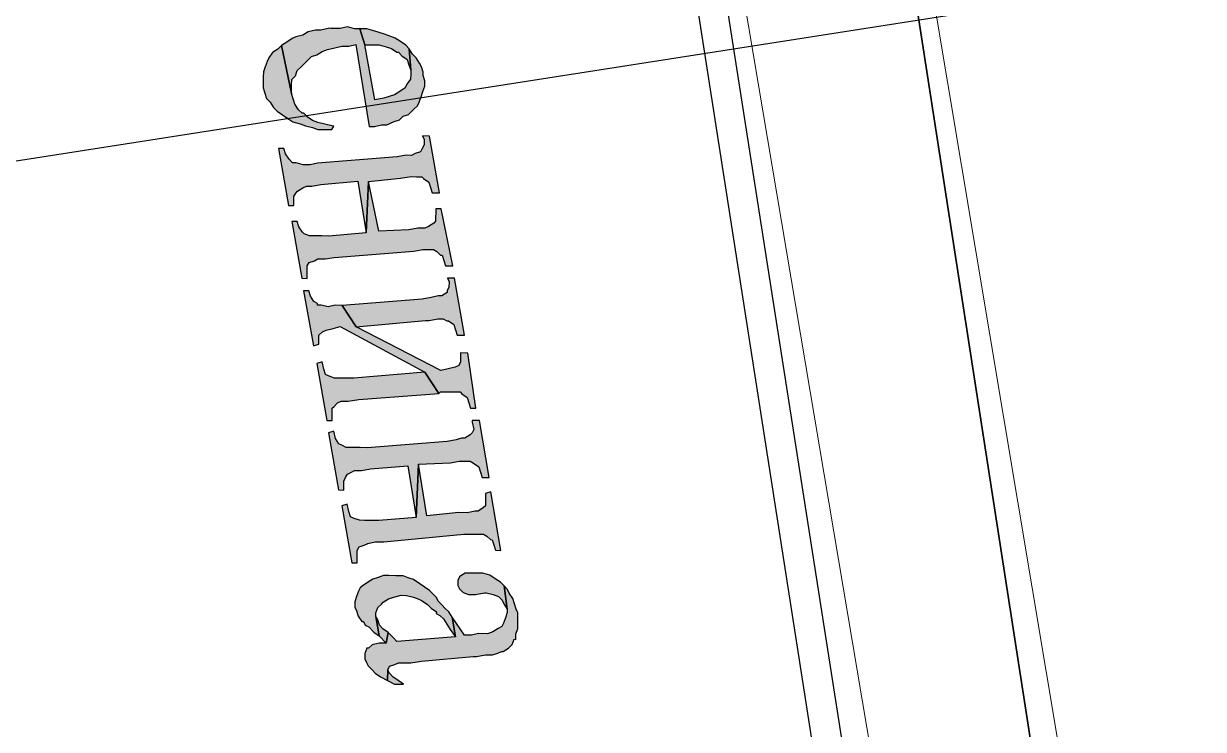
# Model space of a CAD drawing. Extents: x 2474 to 3317, y 1800 to 4862.
# Drawn here: x 2746.23 to 2760.2, y 3999.48 to 4007.84 of the extents above; entities that cross this region are included whole.
import ezdxf

# ---------------------------------------------------------------- set-up
doc = ezdxf.new("R2010")
doc.units = 0
doc.header["$MEASUREMENT"] = 0
doc.layers.add('at_Entity', color=7, linetype='Continuous')
doc.layers.add('at_Solid', color=7, linetype='Continuous')
doc.layers.add('ОСВЕЩЕНИЕ', color=7, linetype='Continuous', lineweight=15)
doc.layers.add('ситуация', color=7, linetype='Continuous', lineweight=15)

msp = doc.modelspace()

# ---------------------------------------------------------------- hatches: boundary and pattern name
at = {"layer": 'at_Solid'}
for points in [[(2750.958, 4007.222), (2750.958, 4007.264), (2750.938, 4007.328), (2750.917, 4007.37), (2750.876, 4007.433), (2750.834, 4007.476), (2750.793, 4007.539), (2750.811, 4007.287), (2750.811, 4007.245), (2750.81, 4007.182), (2750.767, 4007.119), (2750.746, 4007.078), (2750.682, 4007.036), (2750.619, 4006.995), (2750.555, 4006.975), (2750.492, 4006.955), (2750.387, 4006.935), (2750.268, 4007.588), (2750.208, 4007.777), (2750.145, 4007.778), (2750.061, 4007.8), (2749.976, 4007.78), (2749.871, 4007.781), (2749.85, 4007.782), (2749.745, 4007.762), (2749.682, 4007.762), (2749.598, 4007.742), (2749.534, 4007.701), (2749.45, 4007.681), (2749.408, 4007.661), (2749.344, 4007.619), (2749.281, 4007.578), (2749.4, 4007.009), (2749.401, 4007.051), (2749.401, 4007.114), (2749.402, 4007.177), (2749.445, 4007.219), (2749.466, 4007.282), (2749.509, 4007.323), (2749.573, 4007.386), (2749.594, 4007.406), (2749.636, 4007.448), (2749.7, 4007.468), (2749.763, 4007.509), (2749.826, 4007.53), (2749.911, 4007.55), (2749.995, 4007.57), (2750.079, 4007.569), (2750.163, 4007.589), (2750.32, 4006.62), (2750.383, 4006.62), (2750.467, 4006.64), (2750.53, 4006.639), (2750.615, 4006.68), (2750.678, 4006.7), (2750.721, 4006.742), (2750.784, 4006.762), (2750.827, 4006.804), (2750.848, 4006.824), (2750.89, 4006.866), (2750.912, 4006.908), (2750.934, 4006.97), (2750.955, 4007.033), (2750.977, 4007.096), (2750.978, 4007.159)], [(2750.793, 4007.539), (2750.752, 4007.582), (2750.689, 4007.625), (2750.627, 4007.667), (2750.564, 4007.689), (2750.501, 4007.711), (2750.438, 4007.733), (2750.375, 4007.754), (2750.292, 4007.776), (2750.208, 4007.777), (2750.268, 4007.588), (2750.352, 4007.587), (2750.436, 4007.586), (2750.52, 4007.564), (2750.583, 4007.542), (2750.646, 4007.499), (2750.667, 4007.499), (2750.708, 4007.456), (2750.771, 4007.414), (2750.791, 4007.35), (2750.811, 4007.287)], [(2749.9, 4006.625), (2749.879, 4006.626), (2749.795, 4006.647), (2749.711, 4006.669), (2749.649, 4006.691), (2749.586, 4006.734), (2749.545, 4006.776), (2749.524, 4006.777), (2749.482, 4006.819), (2749.441, 4006.883), (2749.42, 4006.946), (2749.4, 4007.009), (2749.281, 4007.578), (2749.238, 4007.537), (2749.175, 4007.495), (2749.132, 4007.433), (2749.11, 4007.391), (2749.089, 4007.328), (2749.067, 4007.265), (2749.066, 4007.202), (2749.066, 4007.16), (2749.065, 4007.097), (2749.065, 4007.076), (2749.085, 4007.013), (2749.105, 4006.95), (2749.147, 4006.907), (2749.188, 4006.844), (2749.23, 4006.801), (2749.292, 4006.758), (2749.355, 4006.716), (2749.417, 4006.673), (2749.501, 4006.651), (2749.564, 4006.629), (2749.648, 4006.607), (2749.71, 4006.585), (2749.794, 4006.584), (2749.878, 4006.583)], [(2751.151, 4005.833), (2751.033, 4006.507), (2750.949, 4006.508), (2750.97, 4006.466), (2750.969, 4006.403), (2750.947, 4006.361), (2750.926, 4006.319), (2750.863, 4006.299), (2750.82, 4006.278), (2750.757, 4006.279), (2750.652, 4006.259), (2749.706, 4006.186), (2749.621, 4006.166), (2749.537, 4006.167), (2749.454, 4006.189), (2749.412, 4006.19), (2749.37, 4006.232), (2749.329, 4006.296), (2749.309, 4006.359), (2749.245, 4006.36), (2749.364, 4005.686), (2749.427, 4005.685), (2749.427, 4005.727), (2749.428, 4005.79), (2749.449, 4005.832), (2749.471, 4005.853), (2749.534, 4005.894), (2749.576, 4005.915), (2749.639, 4005.914), (2749.745, 4005.934), (2750.186, 4005.971), (2750.284, 4005.36), (2750.313, 4005.969), (2750.691, 4006.007), (2750.818, 4006.026), (2750.881, 4006.025), (2750.944, 4006.025), (2750.964, 4006.003), (2751.027, 4005.961), (2751.047, 4005.897), (2751.067, 4005.834)], [(2751.309, 4004.97), (2751.17, 4005.644), (2751.107, 4005.645), (2751.105, 4005.498), (2751.084, 4005.477), (2751.021, 4005.435), (2750.978, 4005.415), (2750.894, 4005.416), (2750.789, 4005.396), (2750.432, 4005.379), (2750.313, 4005.969), (2750.284, 4005.36), (2749.843, 4005.323), (2749.759, 4005.324), (2749.675, 4005.325), (2749.612, 4005.326), (2749.549, 4005.348), (2749.528, 4005.369), (2749.487, 4005.432), (2749.467, 4005.496), (2749.403, 4005.496), (2749.522, 4004.823), (2749.585, 4004.822), (2749.585, 4004.864), (2749.586, 4004.927), (2749.586, 4004.969), (2749.608, 4005.011), (2749.671, 4005.031), (2749.713, 4005.052), (2749.798, 4005.051), (2749.903, 4005.07), (2750.849, 4005.143), (2750.955, 4005.163), (2751.039, 4005.162), (2751.081, 4005.162), (2751.122, 4005.14), (2751.164, 4005.098), (2751.185, 4005.097), (2751.205, 4005.034), (2751.225, 4004.971)], [(2751.447, 4004.149), (2751.329, 4004.823), (2751.245, 4004.823), (2751.265, 4004.781), (2751.264, 4004.718), (2751.243, 4004.676), (2751.243, 4004.655), (2751.179, 4004.614), (2751.137, 4004.615), (2751.053, 4004.595), (2750.948, 4004.575), (2750.001, 4004.502), (2750.166, 4004.248), (2750.987, 4004.322), (2751.029, 4004.322), (2751.134, 4004.341), (2751.197, 4004.341), (2751.239, 4004.319), (2751.26, 4004.319), (2751.322, 4004.276), (2751.343, 4004.213), (2751.363, 4004.15)], [(2751.584, 4003.286), (2751.487, 4003.938), (2751.402, 4003.939), (2751.401, 4003.834), (2751.38, 4003.792), (2751.337, 4003.772), (2751.253, 4003.752), (2751.169, 4003.732), (2750.166, 4004.248), (2750.001, 4004.502), (2749.917, 4004.503), (2749.833, 4004.483), (2749.749, 4004.505), (2749.707, 4004.505), (2749.707, 4004.526), (2749.666, 4004.548), (2749.624, 4004.611), (2749.604, 4004.675), (2749.541, 4004.675), (2749.659, 4004.023), (2749.723, 4004.043), (2749.723, 4004.085), (2749.724, 4004.148), (2749.766, 4004.189), (2749.809, 4004.21), (2749.893, 4004.23), (2749.977, 4004.25), (2750.98, 4003.713), (2751.145, 4003.459), (2751.166, 4003.48), (2751.271, 4003.478), (2751.355, 4003.477), (2751.397, 4003.477), (2751.418, 4003.456), (2751.48, 4003.413), (2751.501, 4003.35), (2751.521, 4003.286)], [(2751.145, 4003.459), (2750.98, 4003.713), (2750.138, 4003.639), (2749.907, 4003.641), (2749.844, 4003.663), (2749.803, 4003.685), (2749.782, 4003.748), (2749.762, 4003.832), (2749.699, 4003.812), (2749.817, 4003.138), (2749.88, 4003.137), (2749.881, 4003.179), (2749.881, 4003.242), (2749.882, 4003.284), (2749.903, 4003.305), (2749.946, 4003.347), (2749.988, 4003.367), (2750.072, 4003.366), (2750.198, 4003.386)], [(2751.742, 4002.464), (2751.624, 4003.138), (2751.54, 4003.139), (2751.54, 4003.118), (2751.56, 4003.034), (2751.538, 4002.992), (2751.517, 4002.971), (2751.454, 4002.93), (2751.412, 4002.93), (2751.348, 4002.91), (2751.243, 4002.89), (2750.297, 4002.817), (2750.213, 4002.818), (2750.129, 4002.819), (2750.045, 4002.82), (2750.003, 4002.842), (2749.961, 4002.863), (2749.92, 4002.927), (2749.9, 4003.011), (2749.836, 4002.991), (2749.955, 4002.317), (2750.018, 4002.316), (2750.018, 4002.358), (2750.019, 4002.421), (2750.04, 4002.463), (2750.062, 4002.505), (2750.104, 4002.525), (2750.146, 4002.546), (2750.23, 4002.545), (2750.336, 4002.565), (2750.777, 4002.602), (2750.875, 4001.991), (2750.904, 4002.621), (2751.282, 4002.638), (2751.387, 4002.658), (2751.472, 4002.657), (2751.514, 4002.656), (2751.555, 4002.635), (2751.618, 4002.592), (2751.638, 4002.529), (2751.658, 4002.465)], [(2751.879, 4001.601), (2751.761, 4002.296), (2751.698, 4002.276), (2751.696, 4002.129), (2751.675, 4002.108), (2751.612, 4002.067), (2751.57, 4002.067), (2751.485, 4002.047), (2751.38, 4002.048), (2751.002, 4002.011), (2750.904, 4002.621), (2750.875, 4001.991), (2750.434, 4001.954), (2750.35, 4001.955), (2750.266, 4001.956), (2750.203, 4001.957), (2750.14, 4001.979), (2750.098, 4002), (2750.078, 4002.063), (2750.058, 4002.148), (2749.994, 4002.128), (2750.113, 4001.454), (2750.176, 4001.453), (2750.176, 4001.495), (2750.177, 4001.558), (2750.177, 4001.6), (2750.199, 4001.642), (2750.262, 4001.662), (2750.304, 4001.683), (2750.389, 4001.703), (2750.494, 4001.701), (2751.44, 4001.795), (2751.546, 4001.794), (2751.63, 4001.793), (2751.672, 4001.793), (2751.713, 4001.771), (2751.755, 4001.729), (2751.776, 4001.728), (2751.796, 4001.665), (2751.816, 4001.602)], [(2751.303, 4000.809), (2751.262, 4000.873), (2751.22, 4000.915), (2751.179, 4000.958), (2751.137, 4001), (2751.116, 4001.043), (2751.075, 4001.085), (2751.033, 4001.128), (2750.971, 4001.171), (2750.908, 4001.213), (2750.846, 4001.256), (2750.783, 4001.278), (2750.72, 4001.3), (2750.636, 4001.301), (2750.552, 4001.302), (2750.489, 4001.302), (2750.426, 4001.282), (2750.363, 4001.262), (2750.299, 4001.22), (2750.236, 4001.179), (2750.214, 4001.158), (2750.193, 4001.117), (2750.171, 4001.054), (2750.149, 4000.991), (2750.149, 4000.928), (2750.169, 4000.886), (2750.189, 4000.822), (2750.231, 4000.759), (2750.252, 4000.759), (2750.272, 4000.716), (2750.314, 4000.695), (2750.376, 4000.631), (2750.439, 4000.588), (2750.399, 4000.82), (2750.4, 4000.862), (2750.422, 4000.925), (2750.464, 4000.966), (2750.485, 4000.987), (2750.549, 4001.028), (2750.612, 4001.049), (2750.697, 4001.069), (2750.76, 4001.068), (2750.843, 4001.046), (2750.906, 4001.024), (2750.948, 4001.003), (2751.01, 4000.96), (2751.052, 4000.917), (2751.115, 4000.875), (2751.114, 4000.854), (2751.156, 4000.832), (2751.198, 4000.79), (2751.239, 4000.726), (2751.28, 4000.663), (2751.342, 4000.578)], [(2751.917, 4001.18), (2751.875, 4001.223), (2751.812, 4001.266), (2751.75, 4001.309), (2751.666, 4001.331), (2751.603, 4001.331), (2751.54, 4001.332), (2751.456, 4001.333), (2751.393, 4001.292), (2751.371, 4001.25), (2751.37, 4001.187), (2751.391, 4001.145), (2751.432, 4001.102), (2751.495, 4001.08), (2751.579, 4001.079), (2751.684, 4001.099), (2751.705, 4001.099), (2751.789, 4001.077), (2751.852, 4001.055), (2751.894, 4001.013), (2751.914, 4000.97), (2751.955, 4000.907)], [(2752.081, 4000.863), (2752.06, 4000.906), (2752.04, 4000.969), (2752.02, 4001.032), (2751.979, 4001.096), (2751.958, 4001.138), (2751.917, 4001.18), (2751.955, 4000.907), (2751.955, 4000.865), (2751.933, 4000.802), (2751.911, 4000.739), (2751.89, 4000.698), (2751.848, 4000.677), (2751.784, 4000.636), (2751.721, 4000.615), (2751.616, 4000.617), (2751.532, 4000.597), (2751.447, 4000.598), (2751.406, 4000.661), (2751.344, 4000.746), (2751.303, 4000.809), (2751.342, 4000.578), (2750.648, 4000.523), (2750.607, 4000.565), (2750.544, 4000.629), (2750.522, 4000.503), (2750.438, 4000.504), (2750.353, 4000.484), (2750.311, 4000.443), (2750.29, 4000.443), (2750.268, 4000.38), (2750.267, 4000.317), (2750.288, 4000.275), (2750.309, 4000.233), (2750.35, 4000.19), (2750.392, 4000.148), (2750.454, 4000.105), (2750.538, 4000.062), (2750.539, 4000.188), (2750.561, 4000.23), (2750.624, 4000.25), (2750.666, 4000.271), (2750.729, 4000.27), (2750.813, 4000.269), (2750.94, 4000.288), (2751.55, 4000.344), (2751.592, 4000.344), (2751.697, 4000.364), (2751.781, 4000.363), (2751.844, 4000.383), (2751.886, 4000.403), (2751.907, 4000.403), (2751.971, 4000.444), (2752.013, 4000.486), (2752.035, 4000.549), (2752.056, 4000.548), (2752.057, 4000.612), (2752.079, 4000.674), (2752.079, 4000.716), (2752.08, 4000.8)], [(2750.544, 4000.629), (2750.482, 4000.672), (2750.44, 4000.714), (2750.42, 4000.778), (2750.399, 4000.82), (2750.439, 4000.588), (2750.522, 4000.503)], [(2750.726, 4000.018), (2750.664, 4000.06), (2750.601, 4000.103), (2750.56, 4000.146), (2750.539, 4000.188), (2750.538, 4000.062), (2750.621, 4000.019)]]:
    msp.add_hatch(color=256, dxfattribs=at).paths.add_polyline_path(points)

# ---------------------------------------------------------------- linework, layer by layer
at = {"layer": 'at_Entity', "color": 1}
msp.add_lwpolyline([(2759.292, 3977.813), (2747.932, 4050.375)], dxfattribs=at)
at = {"layer": 'at_Entity', "color": 4}
msp.add_lwpolyline([(2765.933, 3949.179), (2750.243, 4050.348), (2765.933, 3949.179), (2765.933, 3949.179)], dxfattribs=at)
at = {"layer": 'at_Entity', "color": 2}
for points in [[(2689.128, 3997.313), (2826.737, 4018.797)], [(2752.932, 4016.192), (2757.898, 3984.364)]]:
    msp.add_lwpolyline(points, dxfattribs=at)
at = {"layer": 'at_Entity', "color": 0}
for points in [[(2750.958, 4007.222), (2750.958, 4007.264), (2750.938, 4007.328), (2750.917, 4007.37), (2750.876, 4007.433), (2750.834, 4007.476), (2750.793, 4007.539), (2750.811, 4007.287), (2750.811, 4007.245), (2750.81, 4007.182), (2750.767, 4007.119), (2750.746, 4007.078), (2750.682, 4007.036), (2750.619, 4006.995), (2750.619, 4006.995), (2750.555, 4006.975), (2750.492, 4006.955), (2750.387, 4006.935), (2750.268, 4007.588), (2750.208, 4007.777), (2750.145, 4007.778), (2750.061, 4007.8), (2749.976, 4007.78), (2749.871, 4007.781), (2749.85, 4007.782), (2749.745, 4007.762), (2749.682, 4007.762), (2749.598, 4007.742), (2749.534, 4007.701), (2749.45, 4007.681), (2749.408, 4007.661), (2749.344, 4007.619), (2749.281, 4007.578), (2749.4, 4007.009), (2749.401, 4007.051), (2749.401, 4007.114), (2749.402, 4007.177), (2749.445, 4007.219), (2749.466, 4007.282), (2749.509, 4007.323), (2749.573, 4007.386), (2749.594, 4007.406), (2749.636, 4007.448), (2749.7, 4007.468), (2749.763, 4007.509), (2749.826, 4007.53), (2749.911, 4007.55), (2749.995, 4007.57), (2750.079, 4007.569), (2750.163, 4007.589), (2750.32, 4006.62), (2750.383, 4006.62), (2750.467, 4006.64), (2750.53, 4006.639), (2750.615, 4006.68), (2750.678, 4006.7), (2750.721, 4006.742), (2750.784, 4006.762), (2750.827, 4006.804), (2750.848, 4006.824), (2750.89, 4006.866), (2750.912, 4006.908), (2750.934, 4006.97), (2750.955, 4007.033), (2750.977, 4007.096), (2750.978, 4007.159), (2750.958, 4007.222)], [(2750.793, 4007.539), (2750.752, 4007.582), (2750.689, 4007.625), (2750.627, 4007.667), (2750.564, 4007.689), (2750.501, 4007.711), (2750.438, 4007.733), (2750.375, 4007.754), (2750.292, 4007.776), (2750.208, 4007.777), (2750.268, 4007.588), (2750.268, 4007.588), (2750.352, 4007.587), (2750.436, 4007.586), (2750.52, 4007.564), (2750.583, 4007.542), (2750.646, 4007.499), (2750.667, 4007.499), (2750.708, 4007.456), (2750.771, 4007.414), (2750.791, 4007.35), (2750.811, 4007.287), (2750.793, 4007.539)], [(2749.9, 4006.625), (2749.879, 4006.626), (2749.795, 4006.647), (2749.711, 4006.669), (2749.649, 4006.691), (2749.586, 4006.734), (2749.545, 4006.776), (2749.524, 4006.777), (2749.482, 4006.819), (2749.441, 4006.883), (2749.42, 4006.946), (2749.4, 4007.009), (2749.281, 4007.578), (2749.238, 4007.537), (2749.238, 4007.537), (2749.175, 4007.495), (2749.132, 4007.433), (2749.11, 4007.391), (2749.089, 4007.328), (2749.067, 4007.265), (2749.066, 4007.202), (2749.066, 4007.16), (2749.065, 4007.097), (2749.065, 4007.076), (2749.085, 4007.013), (2749.105, 4006.95), (2749.147, 4006.907), (2749.188, 4006.844), (2749.23, 4006.801), (2749.292, 4006.758), (2749.355, 4006.716), (2749.355, 4006.716), (2749.417, 4006.673), (2749.501, 4006.651), (2749.564, 4006.629), (2749.648, 4006.607), (2749.71, 4006.585), (2749.794, 4006.584), (2749.878, 4006.583), (2749.9, 4006.625)], [(2751.151, 4005.833), (2751.033, 4006.507), (2750.949, 4006.508), (2750.97, 4006.466), (2750.969, 4006.403), (2750.947, 4006.361), (2750.926, 4006.319), (2750.863, 4006.299), (2750.82, 4006.278), (2750.757, 4006.279), (2750.652, 4006.259), (2749.706, 4006.186), (2749.621, 4006.166), (2749.537, 4006.167), (2749.454, 4006.189), (2749.412, 4006.19), (2749.412, 4006.19), (2749.37, 4006.232), (2749.329, 4006.296), (2749.309, 4006.359), (2749.245, 4006.36), (2749.364, 4005.686), (2749.427, 4005.685), (2749.427, 4005.727), (2749.428, 4005.79), (2749.449, 4005.832), (2749.471, 4005.853), (2749.534, 4005.894), (2749.576, 4005.915), (2749.639, 4005.914), (2749.745, 4005.934), (2750.186, 4005.971), (2750.284, 4005.36), (2750.313, 4005.969), (2750.691, 4006.007), (2750.691, 4006.007), (2750.818, 4006.026), (2750.881, 4006.025), (2750.944, 4006.025), (2750.964, 4006.003), (2751.027, 4005.961), (2751.027, 4005.961), (2751.047, 4005.897), (2751.067, 4005.834), (2751.151, 4005.833)], [(2751.309, 4004.97), (2751.17, 4005.644), (2751.107, 4005.645), (2751.105, 4005.498), (2751.084, 4005.477), (2751.021, 4005.435), (2750.978, 4005.415), (2750.894, 4005.416), (2750.789, 4005.396), (2750.432, 4005.379), (2750.313, 4005.969), (2750.284, 4005.36), (2749.843, 4005.323), (2749.759, 4005.324), (2749.675, 4005.325), (2749.612, 4005.326), (2749.549, 4005.348), (2749.549, 4005.348), (2749.528, 4005.369), (2749.487, 4005.432), (2749.467, 4005.496), (2749.403, 4005.496), (2749.522, 4004.823), (2749.585, 4004.822), (2749.585, 4004.864), (2749.586, 4004.927), (2749.586, 4004.969), (2749.608, 4005.011), (2749.671, 4005.031), (2749.713, 4005.052), (2749.798, 4005.051), (2749.903, 4005.07), (2750.849, 4005.143), (2750.849, 4005.143), (2750.955, 4005.163), (2751.039, 4005.162), (2751.081, 4005.162), (2751.122, 4005.14), (2751.164, 4005.098), (2751.185, 4005.097), (2751.205, 4005.034), (2751.225, 4004.971), (2751.309, 4004.97)], [(2751.447, 4004.149), (2751.329, 4004.823), (2751.245, 4004.823), (2751.265, 4004.781), (2751.264, 4004.718), (2751.243, 4004.676), (2751.243, 4004.655), (2751.179, 4004.614), (2751.179, 4004.614), (2751.137, 4004.615), (2751.053, 4004.595), (2750.948, 4004.575), (2750.001, 4004.502), (2750.166, 4004.248), (2750.987, 4004.322), (2751.029, 4004.322), (2751.134, 4004.341), (2751.197, 4004.341), (2751.239, 4004.319), (2751.26, 4004.319), (2751.322, 4004.276), (2751.322, 4004.276), (2751.343, 4004.213), (2751.363, 4004.15), (2751.447, 4004.149)], [(2751.584, 4003.286), (2751.487, 4003.938), (2751.402, 4003.939), (2751.401, 4003.834), (2751.38, 4003.792), (2751.337, 4003.772), (2751.253, 4003.752), (2751.169, 4003.732), (2750.166, 4004.248), (2750.001, 4004.502), (2749.917, 4004.503), (2749.833, 4004.483), (2749.749, 4004.505), (2749.707, 4004.505), (2749.707, 4004.526), (2749.666, 4004.548), (2749.624, 4004.611), (2749.604, 4004.675), (2749.541, 4004.675), (2749.659, 4004.023), (2749.723, 4004.043), (2749.723, 4004.085), (2749.724, 4004.148), (2749.766, 4004.189), (2749.766, 4004.189), (2749.809, 4004.21), (2749.893, 4004.23), (2749.977, 4004.25), (2750.98, 4003.713), (2751.145, 4003.459), (2751.166, 4003.48), (2751.271, 4003.478), (2751.355, 4003.477), (2751.397, 4003.477), (2751.418, 4003.456), (2751.48, 4003.413), (2751.48, 4003.413), (2751.501, 4003.35), (2751.521, 4003.286), (2751.584, 4003.286)], [(2751.145, 4003.459), (2750.98, 4003.713), (2750.138, 4003.639), (2749.907, 4003.641), (2749.844, 4003.663), (2749.844, 4003.663), (2749.803, 4003.685), (2749.782, 4003.748), (2749.762, 4003.832), (2749.699, 4003.812), (2749.817, 4003.138), (2749.88, 4003.137), (2749.881, 4003.179), (2749.881, 4003.242), (2749.882, 4003.284), (2749.903, 4003.305), (2749.946, 4003.347), (2749.946, 4003.347), (2749.988, 4003.367), (2750.072, 4003.366), (2750.198, 4003.386), (2751.145, 4003.459)], [(2751.742, 4002.464), (2751.624, 4003.138), (2751.54, 4003.139), (2751.54, 4003.118), (2751.56, 4003.034), (2751.538, 4002.992), (2751.517, 4002.971), (2751.454, 4002.93), (2751.412, 4002.93), (2751.348, 4002.91), (2751.243, 4002.89), (2750.297, 4002.817), (2750.213, 4002.818), (2750.129, 4002.819), (2750.045, 4002.82), (2750.003, 4002.842), (2750.003, 4002.842), (2749.961, 4002.863), (2749.92, 4002.927), (2749.9, 4003.011), (2749.836, 4002.991), (2749.955, 4002.317), (2750.018, 4002.316), (2750.018, 4002.358), (2750.019, 4002.421), (2750.04, 4002.463), (2750.062, 4002.505), (2750.104, 4002.525), (2750.146, 4002.546), (2750.23, 4002.545), (2750.336, 4002.565), (2750.777, 4002.602), (2750.875, 4001.991), (2750.904, 4002.621), (2751.282, 4002.638), (2751.282, 4002.638), (2751.387, 4002.658), (2751.472, 4002.657), (2751.514, 4002.656), (2751.555, 4002.635), (2751.618, 4002.592), (2751.618, 4002.592), (2751.638, 4002.529), (2751.658, 4002.465), (2751.742, 4002.464)], [(2751.879, 4001.601), (2751.761, 4002.296), (2751.698, 4002.276), (2751.696, 4002.129), (2751.675, 4002.108), (2751.612, 4002.067), (2751.57, 4002.067), (2751.485, 4002.047), (2751.38, 4002.048), (2751.002, 4002.011), (2750.904, 4002.621), (2750.875, 4001.991), (2750.434, 4001.954), (2750.35, 4001.955), (2750.266, 4001.956), (2750.203, 4001.957), (2750.14, 4001.979), (2750.14, 4001.979), (2750.098, 4002), (2750.078, 4002.063), (2750.058, 4002.148), (2749.994, 4002.128), (2750.113, 4001.454), (2750.176, 4001.453), (2750.176, 4001.495), (2750.177, 4001.558), (2750.177, 4001.6), (2750.199, 4001.642), (2750.262, 4001.662), (2750.304, 4001.683), (2750.389, 4001.703), (2750.494, 4001.701), (2751.44, 4001.795), (2751.44, 4001.795), (2751.546, 4001.794), (2751.63, 4001.793), (2751.672, 4001.793), (2751.713, 4001.771), (2751.755, 4001.729), (2751.776, 4001.728), (2751.796, 4001.665), (2751.816, 4001.602), (2751.879, 4001.601)], [(2751.303, 4000.809), (2751.262, 4000.873), (2751.22, 4000.915), (2751.179, 4000.958), (2751.137, 4001), (2751.116, 4001.043), (2751.075, 4001.085), (2751.033, 4001.128), (2750.971, 4001.171), (2750.908, 4001.213), (2750.846, 4001.256), (2750.783, 4001.278), (2750.783, 4001.278), (2750.72, 4001.3), (2750.636, 4001.301), (2750.552, 4001.302), (2750.489, 4001.302), (2750.426, 4001.282), (2750.363, 4001.262), (2750.299, 4001.22), (2750.236, 4001.179), (2750.214, 4001.158), (2750.193, 4001.117), (2750.171, 4001.054), (2750.149, 4000.991), (2750.149, 4000.928), (2750.169, 4000.886), (2750.189, 4000.822), (2750.231, 4000.759), (2750.252, 4000.759), (2750.272, 4000.716), (2750.314, 4000.695), (2750.376, 4000.631), (2750.439, 4000.588), (2750.399, 4000.82), (2750.4, 4000.862), (2750.422, 4000.925), (2750.464, 4000.966), (2750.485, 4000.987), (2750.549, 4001.028), (2750.612, 4001.049), (2750.697, 4001.069), (2750.76, 4001.068), (2750.843, 4001.046), (2750.906, 4001.024), (2750.948, 4001.003), (2751.01, 4000.96), (2751.052, 4000.917), (2751.115, 4000.875), (2751.114, 4000.854), (2751.156, 4000.832), (2751.198, 4000.79), (2751.239, 4000.726), (2751.28, 4000.663), (2751.342, 4000.578), (2751.303, 4000.809)], [(2751.917, 4001.18), (2751.875, 4001.223), (2751.812, 4001.266), (2751.75, 4001.309), (2751.666, 4001.331), (2751.603, 4001.331), (2751.54, 4001.332), (2751.456, 4001.333), (2751.393, 4001.292), (2751.371, 4001.25), (2751.37, 4001.187), (2751.391, 4001.145), (2751.432, 4001.102), (2751.495, 4001.08), (2751.579, 4001.079), (2751.684, 4001.099), (2751.705, 4001.099), (2751.789, 4001.077), (2751.852, 4001.055), (2751.894, 4001.013), (2751.914, 4000.97), (2751.955, 4000.907), (2751.917, 4001.18)], [(2752.081, 4000.863), (2752.06, 4000.906), (2752.04, 4000.969), (2752.02, 4001.032), (2751.979, 4001.096), (2751.958, 4001.138), (2751.917, 4001.18), (2751.955, 4000.907), (2751.955, 4000.865), (2751.933, 4000.802), (2751.911, 4000.739), (2751.89, 4000.698), (2751.848, 4000.677), (2751.784, 4000.636), (2751.721, 4000.615), (2751.616, 4000.617), (2751.532, 4000.597), (2751.447, 4000.598), (2751.447, 4000.598), (2751.406, 4000.661), (2751.344, 4000.746), (2751.303, 4000.809), (2751.342, 4000.578), (2750.648, 4000.523), (2750.607, 4000.565), (2750.544, 4000.629), (2750.522, 4000.503), (2750.522, 4000.503), (2750.438, 4000.504), (2750.353, 4000.484), (2750.311, 4000.443), (2750.29, 4000.443), (2750.268, 4000.38), (2750.267, 4000.317), (2750.288, 4000.275), (2750.309, 4000.233), (2750.35, 4000.19), (2750.392, 4000.148), (2750.454, 4000.105), (2750.538, 4000.062), (2750.539, 4000.188), (2750.561, 4000.23), (2750.561, 4000.23), (2750.624, 4000.25), (2750.666, 4000.271), (2750.729, 4000.27), (2750.813, 4000.269), (2750.94, 4000.288), (2751.55, 4000.344), (2751.592, 4000.344), (2751.697, 4000.364), (2751.781, 4000.363), (2751.844, 4000.383), (2751.886, 4000.403), (2751.907, 4000.403), (2751.971, 4000.444), (2752.013, 4000.486), (2752.035, 4000.549), (2752.056, 4000.548), (2752.057, 4000.612), (2752.079, 4000.674), (2752.079, 4000.716), (2752.08, 4000.8), (2752.081, 4000.863)], [(2750.544, 4000.629), (2750.482, 4000.672), (2750.44, 4000.714), (2750.42, 4000.778), (2750.399, 4000.82), (2750.439, 4000.588), (2750.522, 4000.503), (2750.544, 4000.629)], [(2750.726, 4000.018), (2750.664, 4000.06), (2750.601, 4000.103), (2750.56, 4000.146), (2750.539, 4000.188), (2750.538, 4000.062), (2750.621, 4000.019), (2750.726, 4000.018)]]:
    msp.add_lwpolyline(points, dxfattribs=at)
at = {"layer": 'ОСВЕЩЕНИЕ', "color": 1, "linetype": 'Continuous'}
msp.add_line((2759.829, 3978.08), (2612.451, 4851.745), dxfattribs=at)
at = {"layer": 'ситуация', "color": 4}
msp.add_line((3115.862, 1859.763), (2614.599, 4860.672), dxfattribs=at)
msp.add_line((3115.862, 1859.763), (2614.599, 4860.672), dxfattribs=at)

doc.saveas('drawing.dxf')
